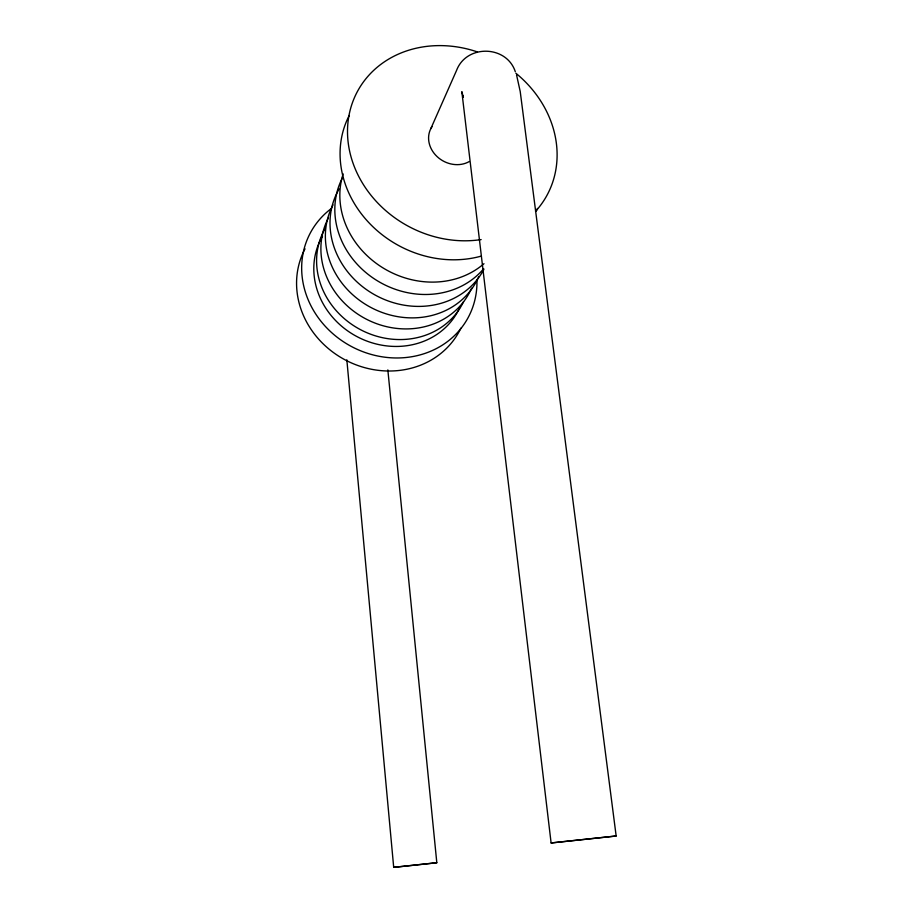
<?xml version="1.0" encoding="UTF-8"?>
<svg xmlns="http://www.w3.org/2000/svg" width="913" height="913" viewBox="0 0 913 913"><rect width="100%" height="100%" fill="white"/><g stroke="black" fill="none" stroke-linecap="round" stroke-linejoin="round"><path stroke-width="1.37" d="M430.81 128.665L456.557 70.427C466.395 44.246 506.589 44.954 515.32 71.728M346.837 359.825L393.697 867.35L436.813 862.739L387.842 369.902M436.813 862.739L393.697 867.35M462.629 95.363L463.393 97.326L461.841 91.677L551.11 842.961L616.161 836L520.216 91.505L516.564 74.969M616.161 836L551.11 842.961M476.94 280.154A89.531 80.8 28.3 0 1 354.21 347.921A89.531 80.8 28.3 0 1 331.408 208.484M460.243 306.38A77.434 69.879 28.3 0 1 358.147 337.217A77.434 69.879 28.3 0 1 322.529 236.125M460.894 328.155A87.465 79.26 28.1 0 1 346.632 360.658A87.465 79.26 28.1 0 1 305.033 248.827M463.564 301.701A78.358 70.563 28.4 0 1 360.11 329.467A78.358 70.563 28.4 0 1 325.405 227.988M469.259 161.555A26.306 22.859 29.6 0 1 437.076 156.579A26.306 22.859 29.6 0 1 432.032 126.61M481.14 239.571A108.065 93.971 29.6 0 1 347.522 133.321A108.065 93.971 29.6 0 1 477.431 51.927M515.868 73.234A108.065 93.971 29.6 0 1 535.532 211.359M480.717 256.256A105.063 91.928 29.4 0 1 368.578 222.35A105.063 91.928 29.4 0 1 349.211 115.517M537.46 208.404A105.063 91.928 29.4 0 1 536.319 210.949M483.97 263.697A86.084 76.156 29.1 0 1 381.634 267.053A86.084 76.156 29.1 0 1 343.151 173.892M471.576 288.143A79.785 71.625 28.5 0 1 367.985 319.995A79.785 71.625 28.5 0 1 328.44 217.91M478.754 276.548A81.268 72.709 28.7 0 1 373.371 308.731A81.268 72.709 28.7 0 1 333.017 204.9M483.844 269.449A82.809 73.827 28.8 0 1 374.878 294.888A82.809 73.827 28.8 0 1 339.111 188.991M483.719 268.662A84.418 74.969 28.9 0 1 375.197 279.435A84.418 74.969 28.9 0 1 342.706 177.373"/></g></svg>
